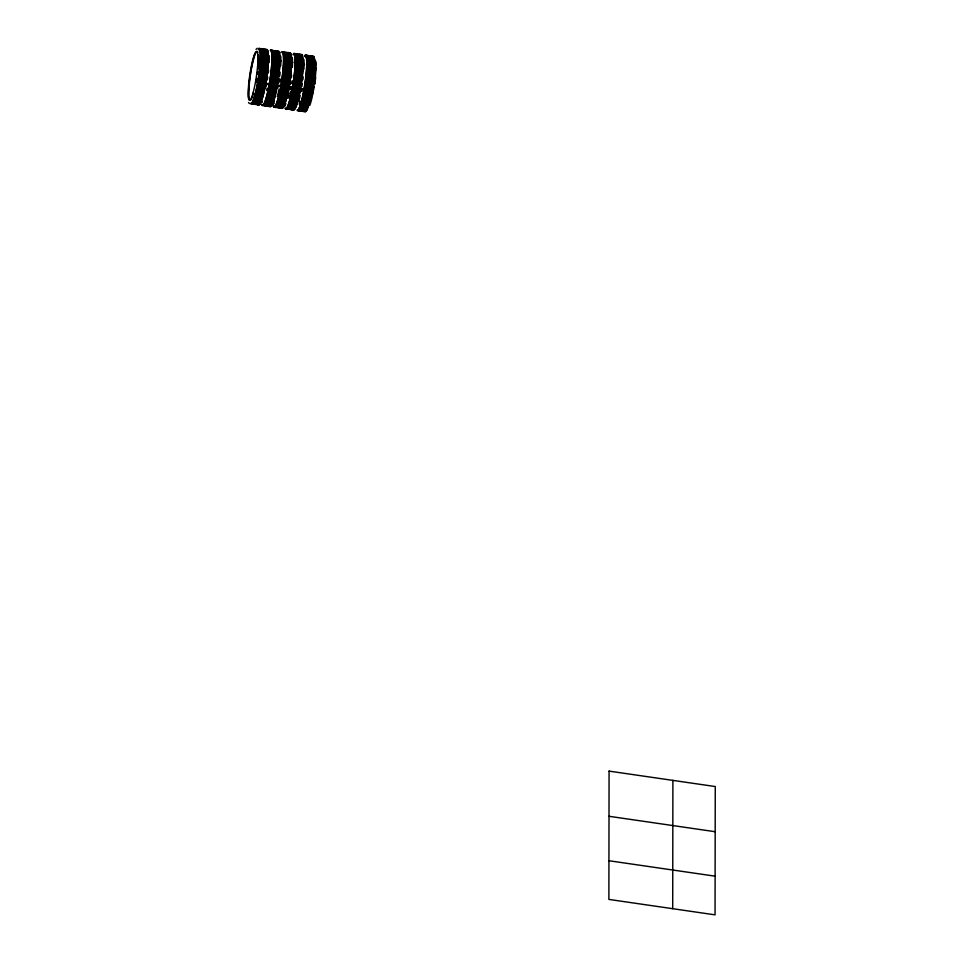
<?xml version="1.0" encoding="UTF-8"?>
<svg xmlns="http://www.w3.org/2000/svg" width="963" height="963" viewBox="0 0 963 963"><rect width="100%" height="100%" fill="white"/><g stroke="black" fill="none" stroke-linecap="round" stroke-linejoin="round"><path stroke-width="1.44" d="M280.799 60.416L281.184 61.006M284.591 105.364L285.229 105.569M303.899 64.786L304.079 64.064M672.704 908.699L672.896 780.379M261.912 101.717L261.467 102.584M273.648 103.823L273.107 103.908M304.477 64.473L303.935 63.919L303.863 64.942M267.509 83.781L267.305 84.034M269.171 59.742L269.195 58.839M272.986 104.016L273.636 103.667L273.011 103.583M292.74 62.619L292.475 62.114M290.91 87.886L291.067 87.152L290.922 88.078M302.695 89.415L302.478 89.041M261.479 101.621L261.936 102.247L261.912 101.633M273.011 104.269L273.528 103.908M277.838 85.346L278.439 85.502M277.681 85.755L278.235 85.394L277.982 86.189M281.1 61.018L280.727 61.584M304.489 64.401L304.031 64.328M279.499 85.213L279.523 85.863M290.91 87.741L291.151 87.019M279.679 86.068L279.342 85.623M291.332 87.874L291.332 87.284M291.007 87.392L291.127 87.549M279.33 85.9L279.824 85.839M292.258 63.257L292.463 62.559M314.841 84.07L315.683 77.196M289.827 87.152L289.791 87.043M292.258 63.077L292.355 62.86M268.123 84.503L267.87 83.745L268.075 84.383M267.726 84.214L267.81 83.336M256.038 49.354L257.217 48.27M300.889 89.126L301.467 89.053A26.555 3.611 -81.7 0 1 300.986 91.714M609.001 816.287L715.184 831.719M608.941 860.741L715.112 876.174M249.465 103.571L248.514 102.511M300.468 55.553A28.059 3.816 -81.7 0 1 301.563 82.108A28.059 3.816 -81.7 0 1 292.872 109.216M302.96 58.454A27.71 3.768 -81.7 0 1 299.734 92.617A27.71 3.768 -81.7 0 1 292.933 108.879M301.563 54.891A27.71 3.768 -81.7 0 1 302.418 55.77M299.674 55.782A27.71 3.768 -81.7 0 1 301.226 78.412A27.71 3.768 -81.7 0 1 293.029 109.65M299.71 55.445A28.059 3.816 -81.7 0 1 300.805 81.987A28.059 3.816 -81.7 0 1 292.114 109.108M298.735 55.3A28.059 3.816 -81.7 0 1 299.83 81.855A28.059 3.816 -81.7 0 1 291.139 108.963M298.699 55.637A27.71 3.768 -81.7 0 1 300.263 78.28A27.71 3.768 -81.7 0 1 292.066 109.505M299.421 54.59A27.71 3.768 -81.7 0 1 299.385 81.795A27.71 3.768 -81.7 0 1 291.657 109.445M299.469 54.241A28.059 3.816 -81.7 0 1 298.879 85.418A28.059 3.816 -81.7 0 1 290.742 108.903M298.181 54.048A28.059 3.816 -81.7 0 1 297.591 85.225A28.059 3.816 -81.7 0 1 289.442 108.723M298.133 54.397A27.71 3.768 -81.7 0 1 297.543 85.189A27.71 3.768 -81.7 0 1 289.502 108.386M297.001 54.229A27.71 3.768 -81.7 0 1 296.411 85.021A28.059 3.816 -81.7 0 1 288.31 108.554M288.37 108.217A27.71 3.768 -81.7 0 0 296.411 85.021A28.059 3.816 -81.7 0 0 297.049 53.892M295.749 53.699A28.059 3.816 -81.7 0 1 295.16 84.876A28.059 3.816 -81.7 0 1 287.022 108.362M297.11 57.611A27.71 3.768 -81.7 0 1 293.884 91.774A27.71 3.768 -81.7 0 1 287.082 108.037M295.701 54.048A27.71 3.768 -81.7 0 1 296.568 54.927M296.7 57.551A27.71 3.768 -81.7 0 1 293.486 91.714A27.71 3.768 -81.7 0 1 286.673 107.976M295.304 53.988A27.71 3.768 -81.7 0 1 296.159 54.867M294.209 54.65A28.059 3.816 -81.7 0 1 295.304 81.193A28.059 3.816 -81.7 0 1 286.613 108.301M293.233 54.506A28.059 3.816 -81.7 0 1 294.341 81.048A28.059 3.816 -81.7 0 1 285.65 108.169M293.209 54.843A27.71 3.768 -81.7 0 1 294.762 77.473A27.71 3.768 -81.7 0 1 286.565 108.711M293.571 53.735A27.71 3.768 -81.7 0 1 293.522 80.94A27.71 3.768 -81.7 0 1 285.806 108.602M293.619 53.386A28.059 3.816 -81.7 0 1 293.029 84.563A28.059 3.816 -81.7 0 1 284.879 108.061M290.898 87.139A24.749 3.371 -81.7 0 1 290.441 89.583M303.935 59.634A26.555 3.611 -81.7 0 1 303.923 69.18M303.249 76.823A26.555 3.611 -81.7 0 1 302.924 79.544M302.358 83.661A26.555 3.611 -81.7 0 1 301.925 86.405M300.203 95.457A26.555 3.611 -81.7 0 1 298.843 100.934M292.162 80.784A26.555 3.611 -81.7 0 1 291.753 83.528M290.332 91.485A26.555 3.611 -81.7 0 1 289.815 93.953M289.478 95.409A26.555 3.611 -81.7 0 1 288.804 98.166M278.403 51.183A28.059 3.816 -81.7 0 1 277.813 82.361A28.059 3.816 -81.7 0 1 269.664 105.846M279.752 55.084A27.71 3.768 -81.7 0 1 276.537 89.246A27.71 3.768 -81.7 0 1 269.724 105.509M278.993 54.975A27.71 3.768 -81.7 0 1 275.767 89.138A27.71 3.768 -81.7 0 1 268.966 105.4M277.645 51.063A28.059 3.816 -81.7 0 1 277.055 82.24A28.059 3.816 -81.7 0 1 268.906 105.737M276.67 50.931A28.059 3.816 -81.7 0 1 276.08 82.108A28.059 3.816 -81.7 0 1 267.931 105.593M277.476 52.146A27.71 3.768 -81.7 0 1 275.442 85.587A27.71 3.768 -81.7 0 1 267.991 105.256M277.079 52.086A27.71 3.768 -81.7 0 1 275.045 85.526A27.71 3.768 -81.7 0 1 267.594 105.196M276.261 50.87A28.059 3.816 -81.7 0 1 275.683 82.048A28.059 3.816 -81.7 0 1 267.533 105.533M273.829 51.689A28.059 3.816 -81.7 0 1 274.924 78.232A28.059 3.816 -81.7 0 1 266.233 105.34M273.793 52.014A27.71 3.768 -81.7 0 1 274.876 78.232A27.71 3.768 -81.7 0 1 266.294 105.015M272.661 51.858A27.71 3.768 -81.7 0 1 274.226 74.488A27.71 3.768 -81.7 0 1 266.029 105.725M273.841 50.509A28.059 3.816 -81.7 0 1 273.251 81.699A28.059 3.816 -81.7 0 1 265.102 105.184M272.553 50.329A28.059 3.816 -81.7 0 1 272.505 77.883A28.059 3.816 -81.7 0 1 264.693 105.882M273.901 54.229A27.71 3.768 -81.7 0 1 271.915 81.458A27.71 3.768 -81.7 0 1 265.86 104.546M273.492 54.181A27.71 3.768 -81.7 0 1 271.518 81.41A27.71 3.768 -81.7 0 1 265.463 104.486M272.144 50.269A28.059 3.816 -81.7 0 1 272.096 77.822A28.059 3.816 -81.7 0 1 264.283 105.822M271.169 50.124A28.059 3.816 -81.7 0 1 270.591 81.301A28.059 3.816 -81.7 0 1 262.442 104.798M271.121 50.473A27.71 3.768 -81.7 0 1 270.543 81.265A27.71 3.768 -81.7 0 1 262.502 104.461M270.362 50.365A27.71 3.768 -81.7 0 1 269.784 81.157A27.71 3.768 -81.7 0 1 261.743 104.353M270.41 50.016A28.059 3.816 -81.7 0 1 269.821 81.193A28.059 3.816 -81.7 0 1 261.683 104.678M280.727 56.263A26.555 3.611 -81.7 0 1 280.714 65.797M280.185 72.117A26.555 3.611 -81.7 0 1 279.715 76.173M279.354 78.918A26.555 3.611 -81.7 0 1 278.716 83.035M278.259 85.719A26.555 3.611 -81.7 0 1 277.777 88.343M274.286 101.789A26.555 3.611 -81.7 0 1 273.035 104.461M267.124 88.115A26.555 3.611 -81.7 0 1 266.607 90.57M315.322 60.561A24.749 3.371 -81.7 0 1 315.948 65.388M315.96 66.808A24.749 3.371 -81.7 0 1 315.443 76.221M315.166 78.978A24.749 3.371 -81.7 0 1 314.516 84.082M314.131 86.634A24.749 3.371 -81.7 0 1 313.505 90.426M313.276 91.654A24.749 3.371 -81.7 0 1 312.566 95.229M312.325 96.348A24.749 3.371 -81.7 0 1 309.797 105.388M313.216 56.239A28.059 3.816 -81.7 0 1 312.626 87.416A28.059 3.816 -81.7 0 1 304.477 110.901M313.156 56.576A27.71 3.768 -81.7 0 1 313.998 76.703A27.71 3.768 -81.7 0 1 307.835 107.663M307.39 108.783A27.71 3.768 -81.7 0 1 304.537 110.564M312.397 56.468A27.71 3.768 -81.7 0 1 313.228 76.583A27.71 3.768 -81.7 0 1 307.077 107.555M306.619 108.675A27.71 3.768 -81.7 0 1 304.633 111.335M312.445 56.131A28.059 3.816 -81.7 0 1 311.856 87.308A28.059 3.816 -81.7 0 1 303.718 110.793M310.339 56.986A28.059 3.816 -81.7 0 1 311.434 83.54A28.059 3.816 -81.7 0 1 302.743 110.649M310.303 57.323A27.71 3.768 -81.7 0 1 311.386 83.54A27.71 3.768 -81.7 0 1 302.803 110.324M311.025 56.275A27.71 3.768 -81.7 0 1 310.989 83.48A28.059 3.816 -81.7 0 1 303.213 111.479M303.261 111.142A27.71 3.768 -81.7 0 0 310.989 83.48A28.059 3.816 -81.7 0 0 311.073 55.926M309.785 55.734A28.059 3.816 -81.7 0 1 309.195 86.923A28.059 3.816 -81.7 0 1 301.046 110.408M309.737 56.083A27.71 3.768 -81.7 0 1 309.147 86.875A27.71 3.768 -81.7 0 1 301.106 110.071M310.002 59.477A27.71 3.768 -81.7 0 1 306.788 93.64A27.71 3.768 -81.7 0 1 299.975 109.902M308.605 55.914A27.71 3.768 -81.7 0 1 309.46 56.793M307.51 56.576A28.059 3.816 -81.7 0 1 308.605 83.131A28.059 3.816 -81.7 0 1 299.914 110.239M306.222 56.396A28.059 3.816 -81.7 0 1 307.317 82.938A28.059 3.816 -81.7 0 1 298.626 110.047M308.714 59.297A27.71 3.768 -81.7 0 1 301.985 106.809M300.673 109.601A27.71 3.768 -81.7 0 1 298.686 109.722M306.186 56.721A27.71 3.768 -81.7 0 1 308.172 56.612M308.304 59.237A27.71 3.768 -81.7 0 1 301.575 106.749M300.263 109.541A27.71 3.768 -81.7 0 1 299.144 110.54M305.777 56.661A27.71 3.768 -81.7 0 1 307.763 56.552M305.813 56.336A28.059 3.816 -81.7 0 1 306.908 82.878A28.059 3.816 -81.7 0 1 298.217 109.999M304.838 56.191A28.059 3.816 -81.7 0 1 305.945 82.734A28.059 3.816 -81.7 0 1 297.254 109.854M304.802 56.528A27.71 3.768 -81.7 0 1 306.366 79.159A27.71 3.768 -81.7 0 1 298.169 110.396M305.175 55.421A27.71 3.768 -81.7 0 1 305.127 82.625A28.059 3.816 -81.7 0 1 297.362 110.625M297.411 110.288A27.71 3.768 -81.7 0 0 305.127 82.625A28.059 3.816 -81.7 0 0 305.223 55.072M302.502 88.825A24.749 3.371 -81.7 0 1 302.045 91.268M300.059 101.115A26.555 3.611 -81.7 0 1 299.156 104.088M315.539 61.319A26.555 3.611 -81.7 0 1 315.708 65.448M315.695 66.688A26.555 3.611 -81.7 0 1 315.527 70.865M313.962 85.346A26.555 3.611 -81.7 0 1 313.529 88.09M313.071 90.787A26.555 3.611 -81.7 0 1 312.578 93.399M265.656 50.497A28.059 3.816 -81.7 0 1 266.751 77.04A28.059 3.816 -81.7 0 1 258.06 104.16M265.619 50.822A27.71 3.768 -81.7 0 1 267.184 73.465A27.71 3.768 -81.7 0 1 258.987 104.702M264.861 50.714A27.71 3.768 -81.7 0 1 266.414 73.357A27.71 3.768 -81.7 0 1 258.228 104.594M266.041 49.378A28.059 3.816 -81.7 0 1 265.451 80.555A28.059 3.816 -81.7 0 1 257.302 104.04M265.066 49.233A28.059 3.816 -81.7 0 1 265.03 76.787A28.059 3.816 -81.7 0 1 257.205 104.798M266.414 53.146A27.71 3.768 -81.7 0 1 259.697 100.658M259.24 101.777A27.71 3.768 -81.7 0 1 258.385 103.45M263.886 50.582A27.71 3.768 -81.7 0 1 265.884 50.461M266.017 53.085A27.71 3.768 -81.7 0 1 259.288 100.597M258.842 101.717A27.71 3.768 -81.7 0 1 257.976 103.402M264.608 49.522A27.71 3.768 -81.7 0 1 265.475 50.401M264.656 49.185A28.059 3.816 -81.7 0 1 264.62 76.727A28.059 3.816 -81.7 0 1 256.796 104.738M263.368 48.993A28.059 3.816 -81.7 0 1 262.779 80.17A28.059 3.816 -81.7 0 1 254.641 103.655M263.32 49.342A27.71 3.768 -81.7 0 1 262.743 80.134A27.71 3.768 -81.7 0 1 254.701 103.33M262.189 49.173A27.71 3.768 -81.7 0 1 261.611 79.965A27.71 3.768 -81.7 0 1 253.57 103.161M261.093 49.835A28.059 3.816 -81.7 0 1 262.201 76.378A28.059 3.816 -81.7 0 1 253.51 103.498M260.949 48.644A28.059 3.816 -81.7 0 1 260.359 79.821A28.059 3.816 -81.7 0 1 252.21 103.306M262.297 52.544A27.71 3.768 -81.7 0 1 255.568 100.068M255.123 101.187A27.71 3.768 -81.7 0 1 253.137 103.848M260.901 48.981A27.71 3.768 -81.7 0 1 261.755 49.859M261.888 52.496A27.71 3.768 -81.7 0 1 255.171 100.008M254.714 101.127A27.71 3.768 -81.7 0 1 252.727 103.787M260.492 48.92A27.71 3.768 -81.7 0 1 261.358 49.799M260.54 48.583A28.059 3.816 -81.7 0 1 259.95 79.76A28.059 3.816 -81.7 0 1 251.812 103.246M258.433 49.45A28.059 3.816 -81.7 0 1 259.529 75.993A28.059 3.816 -81.7 0 1 250.837 103.101M258.397 49.775A27.71 3.768 -81.7 0 1 259.95 72.418A27.71 3.768 -81.7 0 1 251.764 103.655M258.758 48.68A27.71 3.768 -81.7 0 1 258.722 75.884A27.71 3.768 -81.7 0 1 250.994 103.535M258.806 48.331A28.059 3.816 -81.7 0 1 258.77 75.884A28.059 3.816 -81.7 0 1 250.946 103.884M258.385 54.614A24.749 3.371 -81.7 0 1 258.168 66.375M257.603 71.9A24.749 3.371 -81.7 0 1 257.277 74.452M256.712 78.292A24.749 3.371 -81.7 0 1 256.302 80.832M253.642 93.11A24.749 3.371 -81.7 0 1 249.465 82.469A24.749 3.371 -81.7 0 1 257.903 52.219M258.65 63.799A26.555 3.611 -81.7 0 1 258.192 68.927M256.736 79.833A26.555 3.611 -81.7 0 1 256.266 82.529M248.526 97.588A26.555 3.611 -81.7 0 1 255.063 53.278M269.219 55.782A26.555 3.611 -81.7 0 1 269.195 62.667M268.581 70.431A26.555 3.611 -81.7 0 1 268.28 73.116M267.75 77.233A26.555 3.611 -81.7 0 1 267.341 79.977M266.655 84.034A26.555 3.611 -81.7 0 1 266.173 86.658M290.007 52.869A28.059 3.816 -81.7 0 1 289.418 84.046A28.059 3.816 -81.7 0 1 281.268 107.531M288.828 54.205A27.71 3.768 -81.7 0 1 289.911 80.423A27.71 3.768 -81.7 0 1 281.328 107.194M289.189 53.097A27.71 3.768 -81.7 0 1 288.611 83.889A28.059 3.816 -81.7 0 1 280.51 107.423M280.57 107.086A27.71 3.768 -81.7 0 0 288.611 83.889A28.059 3.816 -81.7 0 0 289.237 52.748M287.13 53.615A28.059 3.816 -81.7 0 1 288.226 80.158A28.059 3.816 -81.7 0 1 279.535 107.278M288.226 52.953A27.71 3.768 -81.7 0 1 288.659 76.583A27.71 3.768 -81.7 0 1 281.581 106.833M280.462 107.82A27.71 3.768 -81.7 0 1 279.595 106.941M286.697 53.892A27.71 3.768 -81.7 0 1 288.647 73.019A27.71 3.768 -81.7 0 1 281.184 106.773M286.733 53.555A28.059 3.816 -81.7 0 1 287.829 80.11A28.059 3.816 -81.7 0 1 279.138 107.218M285.433 53.374A28.059 3.816 -81.7 0 1 286.529 79.917A28.059 3.816 -81.7 0 1 277.838 107.037M285.397 53.699A27.71 3.768 -81.7 0 1 286.962 76.342A27.71 3.768 -81.7 0 1 278.764 107.579M285.397 52.544A27.71 3.768 -81.7 0 1 285.349 79.76A27.71 3.768 -81.7 0 1 277.633 107.411M285.445 52.207A28.059 3.816 -81.7 0 1 285.397 79.748A28.059 3.816 -81.7 0 1 277.585 107.76M284.145 52.014A28.059 3.816 -81.7 0 1 283.567 83.191A28.059 3.816 -81.7 0 1 275.418 106.676M285.505 55.926A27.71 3.768 -81.7 0 1 283.519 83.155A27.71 3.768 -81.7 0 1 277.464 106.231M284.097 52.363A27.71 3.768 -81.7 0 1 284.964 53.23M285.096 55.866A27.71 3.768 -81.7 0 1 283.122 83.095A27.71 3.768 -81.7 0 1 277.055 106.171M275.936 107.17A27.71 3.768 -81.7 0 1 275.069 106.291M283.7 52.303A27.71 3.768 -81.7 0 1 284.554 53.182M283.748 51.954A28.059 3.816 -81.7 0 1 283.158 83.131A28.059 3.816 -81.7 0 1 275.009 106.616M282.773 51.809A28.059 3.816 -81.7 0 1 282.183 82.987A28.059 3.816 -81.7 0 1 274.046 106.484M283.591 53.037A27.71 3.768 -81.7 0 1 281.545 86.477A27.71 3.768 -81.7 0 1 274.106 106.147M282.833 52.929A27.71 3.768 -81.7 0 1 280.787 86.369A27.71 3.768 -81.7 0 1 273.348 106.038M280.871 52.712A28.059 3.816 -81.7 0 1 281.978 79.255A28.059 3.816 -81.7 0 1 273.287 106.363M292.331 57.949A26.555 3.611 -81.7 0 1 292.319 67.494M291.645 75.138A26.555 3.611 -81.7 0 1 291.32 77.859M290.754 81.975A26.555 3.611 -81.7 0 1 290.32 84.72M289.863 87.416A26.555 3.611 -81.7 0 1 289.382 90.028M288.599 93.772A26.555 3.611 -81.7 0 1 287.588 97.985M285.891 103.474A26.555 3.611 -81.7 0 1 284.639 106.147M280.558 79.086A26.555 3.611 -81.7 0 1 280.161 81.831M278.728 89.8A26.555 3.611 -81.7 0 1 278.211 92.267M277.874 93.724A26.555 3.611 -81.7 0 1 277.2 96.481M609.073 771.11L608.881 899.418L715.052 914.85L715.256 786.542L609.073 771.11M253.04 93.026A24.749 3.371 -81.7 0 0 257.302 52.134A24.749 3.371 -81.7 0 0 248.863 82.373A24.749 3.371 -81.7 0 0 253.04 93.026"/></g></svg>
